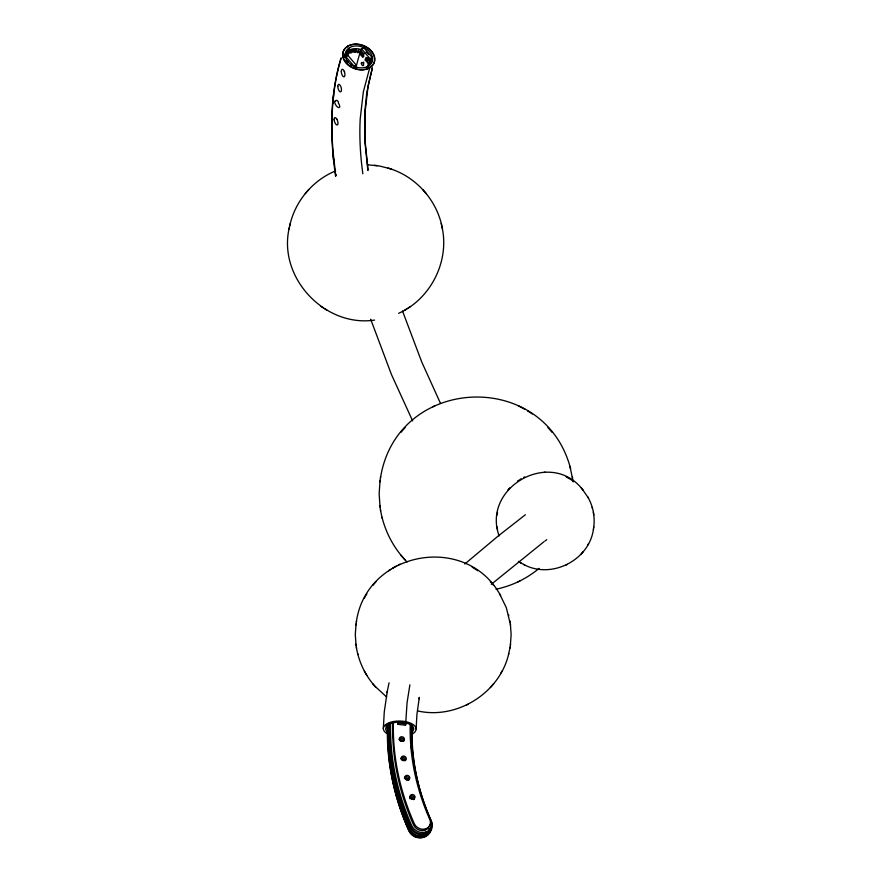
<?xml version="1.0" encoding="UTF-8"?>
<svg xmlns="http://www.w3.org/2000/svg" width="882" height="882" viewBox="0 0 882 882"><rect width="100%" height="100%" fill="white"/><g stroke="black" fill="none" stroke-linecap="round" stroke-linejoin="round"><path stroke-width="1.32" d="M404.948 722.689L404.981 721.498M405.819 721.674L407.054 702.767L409.898 684.807M383.328 728.554L384.265 711.961L387.319 691.113M416.106 729.105L416.932 714.409L419.347 697.32L419.016 698.875M341.224 58.025C332.007 88.31 330.53 120.448 333.054 151.847M332.845 103.15L333.694 94.506M356.052 623.982L355.303 634.599L356.052 645.227M380.065 480.503L379.139 493.777L380.065 507.062M582.054 488.86C549.563 448.618 481.616 487.889 499.124 535.925M510.38 645.227L511.13 634.599L510.38 623.982M593.685 527.579C595.185 516.951 593.013 505.827 587.577 496.566M289.505 226.872C277.003 276.606 324.278 327.597 374.563 320.1M356.35 621.997C366.195 551.074 466.391 532.342 500.612 595.604M497.514 512.387L497.128 514.989M508.506 654.554L510.083 647.212M523.61 564.425C551.261 579.672 589.573 560.202 593.498 528.825M380.451 478.022C396.9 375.137 544.569 368.323 570.643 468.838M355.887 625.073L356.515 620.906M379.866 481.87L380.649 476.655M509.917 648.303L510.546 644.136M593.399 529.498L593.784 526.896M348.28 61.365L347.067 62.104M370.076 64.375L366.791 60.66L367.32 59.48M366.791 60.66L367.684 57.661M386.989 692.657L389.072 682.8M289.792 225.583C295.007 201.35 312.691 180.281 335.623 170.888M289.042 229.044L290.255 223.433M508.804 653.485C499.918 692.932 456.942 719.888 417.583 710.925M340.959 58.179C329.493 96.138 329.901 136.644 335.491 175.584M372.182 68.168L366.791 92.401L364.806 112.268L364.916 141.837L367.838 170.303M372.447 68.024L368.158 85.62L365.071 112.113L365.17 141.682L368.092 170.149M346.891 55.72L347.651 53.251M347.905 52.435L349.658 47.562A14.057 10.54 19.6 0 1 368.963 51.079A14.057 10.54 19.6 0 1 368.191 66.194L367.948 66.9M346.703 55.775L347.806 52.082L349.735 51.134L348.919 53.626L347.012 54.827M362.689 56.018L363.505 53.526L360.143 49.756L358.456 50.263L357.64 52.755L359.294 52.225L362.689 56.018L363.858 56.294M367.485 66.69A255.747 134.748 65.1 0 1 368.411 63.647L365.192 59.998L366.063 57.308L369.293 60.957L371.543 59.91L372.325 57.661L363.715 47.65C359.735 48.179 359.988 53.67 363.836 54.794L362.965 57.484L359.735 53.835A270.168 142.344 65.1 0 0 356.119 67.142M368.775 65.345L369.591 62.865L370.815 62.291M368.709 66.602L369.437 64.011L369.745 64.849M369.293 60.957L370.076 58.708L372.325 57.661M345.138 56.922L345.402 56.161L354.013 66.172L353.715 67.021M347.332 56.029L347.651 55.114L356.262 65.125L355.479 67.385L354.674 66.47M363.45 48.411L363.715 47.65M347.706 46.889L347.982 46.096M369.745 67.727L363.329 91.915L360.209 118.927A246.629 129.941 65.1 0 0 362.844 173.787M387.22 724.574L387.242 725.357M387.407 726.702L387.43 725.39M411.42 728.234L412.644 725.688M398.002 724.309L398.686 722.964L406.26 723.957L405.566 725.291L398.002 724.309A266.849 228.548 27.2 0 1 398.058 721.994M364.332 598.194L365.446 596.254M365.821 595.604L366.901 593.707M500.987 672.944L502.101 671.015M587.82 544.911L588.503 543.698M307.267 191.262L308.7 189.63M305.227 193.632L306.704 191.934M401.012 432.279L402.853 430.162M403.317 429.611L405.103 427.561M372.799 585.405L374.277 583.708M374.652 583.267L376.085 581.624M507.701 490.194L508.616 489.135M508.859 488.86L509.752 487.834M581.161 554.05L582.054 553.025M582.296 552.749L583.211 551.691M492.156 685.501L493.633 683.804M490.348 687.574L491.781 685.942M464.803 564.017L498.187 536.013L525.396 514.724M491.307 584.303L543.907 541.769M539.123 568.372C526.741 578.68 511.858 585.957 496.07 589.187M398.609 313.33C430.758 299.031 449.798 261.193 441.992 226.872M544.867 541.085L546.763 539.718M517.569 481.021L518.837 480.216M519.939 479.51L521.108 478.772M388.587 570.742L390.627 569.441M392.391 568.317L396.216 566.101M408.179 307.95L410.439 306.517M404.562 310.255L406.635 308.943M349.537 47.639L347.85 48.874A14.057 10.54 19.6 0 0 349.757 63.658A14.057 10.54 19.6 0 0 368.191 66.194M432.842 406.811L435.035 405.665M523.61 477.46L524.713 476.886M398.267 565.031L400.02 564.116M518.021 581.888L520.215 580.742M566.2 564.998L567.302 564.425M466.413 705.093L468.166 704.178M347.519 53.284L346.163 53.956L346.593 54.706M356.03 49.337L354.785 49.91L353.969 52.402L355.214 51.818M345.204 56.426L347.651 55.114M350.639 65.125L351.433 64.926M365.192 59.998L367.441 58.951M354.013 66.172L356.262 65.125M368.411 63.647L370.661 62.6M368.5 65.422L369.999 64.783M366.515 67.473L367.298 67.109M544.128 472.278L545.451 472.256M367.904 164.824L379.492 166.014L389.623 168.561M377.253 165.651L374.321 165.276M388.124 727L387.418 726.812M363.505 53.526L364.167 53.692M390.087 168.727C416.899 177.194 437.759 201.35 442.455 229.044M388.069 168.065L391.784 169.267M525.22 409.435L518.021 405.665M566.2 476.886L573.344 481.021M519.939 562.374L524.713 564.998M321.059 306.517L323.319 307.95M324.874 308.943L326.935 310.255M518.362 561.36L521.108 563.113M477.846 570.731L472.179 567.126M527.557 410.913L532.309 413.945M386.658 697.023L374.652 685.942M403.317 557.953L407.065 561.999M370.33 58.543L371.543 59.91M367.607 58.168L370.892 61.883M346.163 60.439L347.773 62.258M356.571 49.458L356.141 52.38L355.755 51.95M493.633 585.405L490.348 581.624M379.866 505.695C382.226 524.68 390.263 542.97 402.853 557.402M355.887 644.136C357.772 659.328 364.211 673.958 374.277 685.501M426.282 193.632L422.798 189.63M552.044 432.279L547.942 427.561M582.296 489.135L588.503 498.187M581.161 487.834L583.211 490.194M401.012 555.285L405.114 559.993M372.799 683.804L376.085 687.574M361.466 48.697L370.076 58.708M364.332 671.015L366.901 675.502M499.532 593.707L506.345 607.742L510.546 625.073M412.644 420.935L391.443 374.497L370.661 319.185M440.493 403.383L421.739 361.962L402.512 311.015M592.186 507.282L592.517 508.473M382.038 517.381L382.413 518.726M569.97 466.457L573.19 481.87L572.98 480.503M508.506 614.655L508.804 615.713M357.629 653.485L357.927 654.554M441.243 223.433L441.706 225.583M593.784 514.989L593.399 512.387M497.128 526.896L497.514 529.498M572.396 476.655L572.605 478.022M509.917 620.906L510.083 621.997M380.451 509.542L380.649 510.899M356.35 647.212L356.515 648.303M335.744 175.441L332.977 151.02M332.723 151.175L333.55 160.16M333.738 159.223L333.804 160.006M335.59 176.135A16.394 6.802 -8.5 0 1 335.954 174.691M363.836 63.239A1.753 0.926 65.1 0 1 363.638 62.115M344.388 57.253A13.936 10.319 18.1 0 1 361.058 49.502M366.03 51.95A13.936 10.319 18.1 0 1 368.753 54.364M371.079 58.201A13.936 10.319 18.1 0 1 371.289 63.57M347.001 53.427A13.936 10.319 18.1 0 1 360.242 51.994M335.855 175.926A16.394 6.802 -8.5 0 1 335.965 175.198M336.979 119.202A3.881 1.61 56.1 0 1 337.277 119.566M335.336 101.033A3.903 1.599 72.3 0 1 335.502 100.802M338.225 102.852A3.87 1.621 57 0 1 339.416 107.428A3.87 1.621 57 0 1 335.81 105.068A3.87 1.621 57 0 1 335.27 100.923M335.689 101.066A3.848 1.632 67.8 0 1 338.523 102.047M344.3 71.354A3.848 1.4 58.1 0 1 344.564 71.718M409.667 796.909A2.536 2.172 27.2 0 1 413.041 796.27A2.536 2.172 27.2 0 1 414.022 799.478M409.689 797.526A2.536 2.172 27.2 0 1 413.658 799.621M404.419 777.737A2.536 2.172 27.2 0 1 407.693 777.031A2.536 2.172 27.2 0 1 408.873 780.14M404.441 778.343A2.536 2.172 27.2 0 1 408.388 780.217M400.88 758.421A2.536 2.172 27.2 0 1 404.044 757.671A2.536 2.172 27.2 0 1 405.422 760.648M400.902 759.038A2.536 2.172 27.2 0 1 404.794 760.67M399.083 739.116A2.536 2.172 27.2 0 1 402.247 738.366A2.536 2.172 27.2 0 1 403.625 741.343M399.094 739.733A2.536 2.172 27.2 0 1 402.997 741.365M411.673 724.519A252.142 215.947 27.2 0 0 431.044 820.381A10.716 9.173 27.2 0 1 425.532 832.134M425.367 832.178A10.716 9.173 27.2 0 1 411.707 825.607A273.773 234.469 27.2 0 1 390.627 723.141M389.976 723.218A273.773 234.469 27.2 0 0 411.023 826.952A10.716 9.173 27.2 0 0 424.672 833.523M431.188 825.276A10.716 9.173 27.2 0 1 424.848 833.468M411.552 749.27A252.142 215.947 27.2 0 1 411.354 746.657M429.115 829.301A10.716 9.173 27.2 0 1 422.776 837.492M422.599 837.536A10.716 9.173 27.2 0 1 408.95 830.976A273.773 234.469 27.2 0 1 388.003 724.706M388.642 724.629A273.773 234.469 27.2 0 0 409.645 829.631A10.716 9.173 27.2 0 0 421.475 836.522M429.777 828.904A10.716 9.173 27.2 0 1 423.459 836.158M410.251 723.802A254.292 217.788 27.2 0 0 429.821 819.554A8.566 7.343 27.2 0 1 425.411 828.959M425.234 829.003A8.566 7.343 27.2 0 1 414.32 823.744A271.623 232.627 27.2 0 1 393.405 721.763M392.722 723.097A271.623 232.627 27.2 0 0 413.625 825.089A8.566 7.343 27.2 0 0 424.551 830.348M429.766 824.494A8.566 7.343 27.2 0 1 424.727 830.293M412.159 725.103A250.973 214.954 27.2 0 0 431.408 821.44A11.885 10.176 27.2 0 1 425.289 834.471M425.113 834.515A11.885 10.176 27.2 0 1 409.976 827.228A274.941 235.472 27.2 0 1 388.83 723.405M388.135 724.75A274.941 235.472 27.2 0 0 409.281 828.573A11.885 10.176 27.2 0 0 424.429 835.86M431.452 828.804A11.885 10.176 27.2 0 1 424.595 835.816M411.475 742.093A250.973 214.954 27.2 0 1 411.387 739.48M411.42 727.738A250.973 214.954 27.2 0 1 411.519 725.147M409.645 798.607A2.536 2.172 27.2 0 1 412.291 799.456M405.389 779.401A2.536 2.172 27.2 0 1 406.878 780.107M401.85 760.097A2.536 2.172 27.2 0 1 403.151 760.659M400.053 740.792A2.536 2.172 27.2 0 1 401.354 741.343M430.912 829.113A11.885 10.176 27.2 0 1 423.911 837.15M423.735 837.194A11.885 10.176 27.2 0 1 408.598 829.918A274.941 235.472 27.2 0 1 387.496 724.806M422.61 836.5A8.566 7.343 27.2 0 1 421.949 836.786M416.37 836.985A8.566 7.343 27.2 0 1 410.891 833.093M412.048 725.71A13.936 6.692 2.5 0 1 411.31 726.239M413.327 727.441A13.936 6.692 2.5 0 1 411.166 729.646M388.719 729.083A13.936 6.692 2.5 0 1 385.886 725.202M387.308 733.736A16.394 7.795 1.1 0 1 388.598 722.931A16.394 7.795 1.1 0 1 411.376 723.516A16.394 7.795 1.1 0 1 411.607 734.364M411.486 732.655A14.057 6.692 1.1 0 0 412.787 731.465L413.768 728.951A14.057 6.692 1.1 0 0 402.258 722.281A14.057 6.692 1.1 0 0 386.636 726.184L385.655 728.697A14.057 6.692 1.1 0 0 387.562 732.016M351.157 50.472L350.341 52.964C353.109 53.482 355.071 47.154 351.157 50.472M346.406 63.427A16.394 12.282 19.6 0 0 373.648 63.515A16.394 12.282 19.6 0 0 355.766 44.254A16.394 12.282 19.6 0 0 346.406 63.427M361.377 63.438A1.753 0.926 65.1 0 0 363.141 65.676A1.753 0.926 65.1 0 0 362.954 63.041A1.753 0.926 65.1 0 0 361.377 63.438M346.67 63.284A16.394 12.293 19.7 0 0 373.902 63.361A16.394 12.293 19.7 0 0 356.019 44.089A16.394 12.293 19.7 0 0 346.67 63.284M334.113 119.831A3.87 1.577 70.7 0 0 337.299 124.957A3.87 1.577 70.7 0 0 336.748 119.081A3.87 1.577 70.7 0 0 334.113 119.831M337.817 86.37A3.87 1.588 75 0 0 340.551 91.86A3.87 1.588 75 0 0 340.584 86.083A3.87 1.588 75 0 0 337.817 86.37M341.312 71.332A3.87 1.61 76.4 0 0 343.947 76.833A3.87 1.61 76.4 0 0 344.101 71.012A3.87 1.61 76.4 0 0 341.312 71.332M410.571 797.813A2.536 2.172 27.2 0 0 414.816 797.967A2.536 2.172 27.2 0 0 412.379 794.517A2.536 2.172 27.2 0 0 410.571 797.813M405.323 778.641A2.536 2.172 27.2 0 0 409.568 778.795A2.536 2.172 27.2 0 0 407.131 775.344A2.536 2.172 27.2 0 0 405.323 778.641M401.784 759.336A2.536 2.172 27.2 0 0 406.029 759.49A2.536 2.172 27.2 0 0 403.592 756.039A2.536 2.172 27.2 0 0 401.784 759.336M399.976 740.02A2.536 2.172 27.2 0 0 404.221 740.185A2.536 2.172 27.2 0 0 401.784 736.735A2.536 2.172 27.2 0 0 399.976 740.02"/></g></svg>
